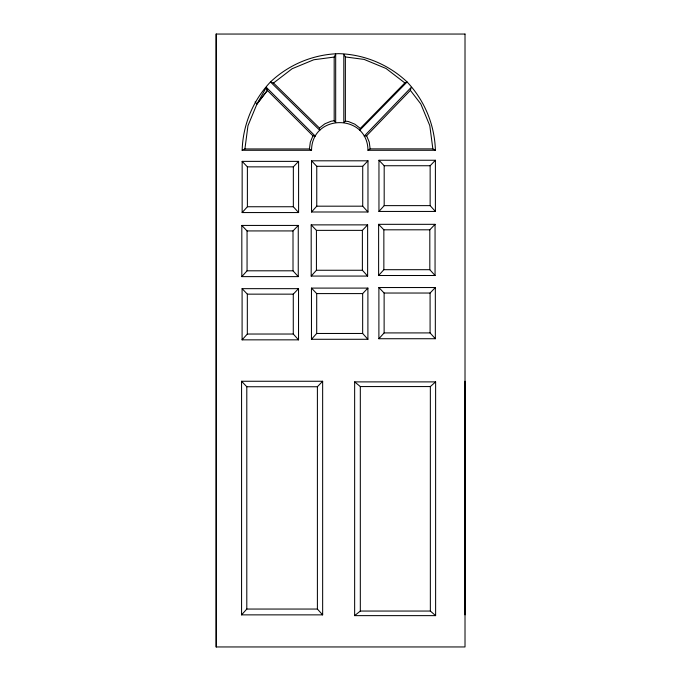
<?xml version="1.0" encoding="UTF-8"?>
<svg xmlns="http://www.w3.org/2000/svg" width="681" height="681" viewBox="0 0 681 681"><rect width="100%" height="100%" fill="white"/><g stroke="black" fill="none" stroke-linecap="round" stroke-linejoin="round"><path stroke-width="1.02" d="M465.012 614.866L465.012 381.258M242.155 150.28C242.896 124.785 252.957 100.499 270.459 81.958C288.999 64.457 313.286 54.395 338.78 53.654C364.267 54.395 388.553 64.457 407.093 81.958C424.603 100.499 434.657 124.785 435.397 150.28L367.97 150.28C367.536 113.421 311.966 113.421 311.532 150.28L242.155 150.28L244.913 148.952L309.429 148.952L311.532 150.28M244.913 148.952L247.969 125.696L256.95 104.023L266.322 87.347L315.312 136.166L312.945 135.825L267.386 90.437L266.322 87.347L267.378 90.428L256.95 104.023L255.103 101.963M309.429 148.952L310.323 142.159L312.945 135.825M410.379 90.369L411.239 87.347L364.19 136.166L366.625 135.766L410.379 90.369L420.815 103.963L429.788 125.627L432.852 148.884L435.397 150.28M360.309 128.394L359.704 130.326L407.093 81.958L404.854 82.929L360.309 128.394L354.818 124.172L348.417 121.524L345.369 121.124L343.811 122.589L343.811 54.318L345.369 56.949L345.369 121.124M334.184 57.068L335.682 54.063L335.682 122.589L334.184 120.801L334.184 57.068L313.796 59.758L292.132 68.73L273.515 83.014L270.459 81.958L319.798 130.326L319.406 127.994L273.515 83.014M256.95 104.023L267.386 90.437M242.155 212.557L247.39 206.743L247.39 166.862L242.155 161.371L298.593 161.371L298.593 212.557L242.155 212.557L242.155 161.371M241.823 276.622L247.058 270.808L247.058 230.927L241.823 225.437L298.261 225.437L298.261 276.622L241.823 276.622L241.823 225.437M311.532 211.995L316.759 206.181L316.759 166.3L311.532 160.81L367.97 160.81L367.97 211.995L311.532 211.995L311.532 160.81M242.095 339.845L247.331 334.03L247.331 294.149L242.095 288.659L298.533 288.659L298.533 339.845L242.095 339.845L242.095 288.659M311.191 276.069L316.427 270.255L316.427 230.365L311.191 224.875L367.629 224.875L367.629 276.069L311.191 276.069L311.191 224.875M378.959 211.442L384.186 205.628L384.186 165.738L378.959 160.248L435.397 160.248L435.397 211.442L378.959 211.442L378.959 160.248M311.464 339.283L316.699 333.469L316.699 293.588L311.464 288.097L367.902 288.097L367.902 339.283L311.464 339.283L311.464 288.097M378.619 275.507L383.854 269.693L383.854 229.812L378.619 224.321L435.057 224.321L435.057 275.507L378.619 275.507L378.619 224.321M378.891 338.729L384.127 332.915L384.127 293.034L378.891 287.535L435.329 287.535L435.329 338.729L378.891 338.729L378.891 287.535M241.568 614.866L246.794 609.052L246.794 386.748L241.568 381.258L322.649 381.258L322.649 614.866L241.568 614.866L241.568 381.258M298.593 212.557L293.349 206.743L293.349 166.862L298.593 161.371M298.261 276.622L293.009 270.808L293.009 230.927L298.261 225.437M367.97 211.995L362.718 206.181L362.718 166.3L367.97 160.81M298.533 339.845L293.281 334.03L293.281 294.149L298.533 288.659M367.629 276.069L362.386 270.255L362.386 230.365L367.629 224.875M435.397 211.442L430.145 205.628L430.145 165.738L435.397 160.248M367.902 339.283L362.658 333.469L362.658 293.588L367.902 288.097M435.057 275.507L429.813 269.693L429.813 229.812L435.057 224.321M322.649 614.866L317.397 609.052L317.397 386.748L322.649 381.258M435.329 338.729L430.086 332.915L430.086 293.034L435.329 287.535M354.648 381.888L360.317 386.561L430.349 386.561L435.619 381.888L435.619 615.633L354.648 615.633L354.648 381.888L435.619 381.888M354.648 615.633L360.317 611.053L430.349 611.053L435.619 615.633M319.406 127.994L324.837 123.823L331.17 121.201L334.184 120.801M367.97 150.28L370.141 148.884L432.852 148.884M384.186 165.738L430.145 165.738M316.759 166.3L362.718 166.3M247.39 166.862L293.349 166.862M384.186 205.628L430.145 205.628M316.759 206.181L362.718 206.181M247.39 206.743L293.349 206.743M383.854 229.812L429.813 229.812M316.427 230.365L362.386 230.365M247.058 230.927L293.009 230.927M383.854 269.693L429.813 269.693M316.427 270.255L362.386 270.255M247.058 270.808L293.009 270.808M384.127 293.034L430.086 293.034M316.699 293.588L362.658 293.588M247.331 294.149L293.281 294.149M384.127 332.915L430.086 332.915M316.699 333.469L362.658 333.469M247.331 334.03L293.281 334.03M246.794 386.748L317.397 386.748M246.794 609.052L317.397 609.052M345.369 56.949L364.139 59.417L386.05 68.492L404.854 82.929M366.625 135.766L369.247 142.091L370.141 148.884M430.349 386.561L430.349 611.053M360.317 386.561L360.317 611.053M216.388 34.05L216.388 646.95M465.012 34.05L215.988 34.05L215.988 646.95L465.012 646.95L465.012 34.05"/></g></svg>
